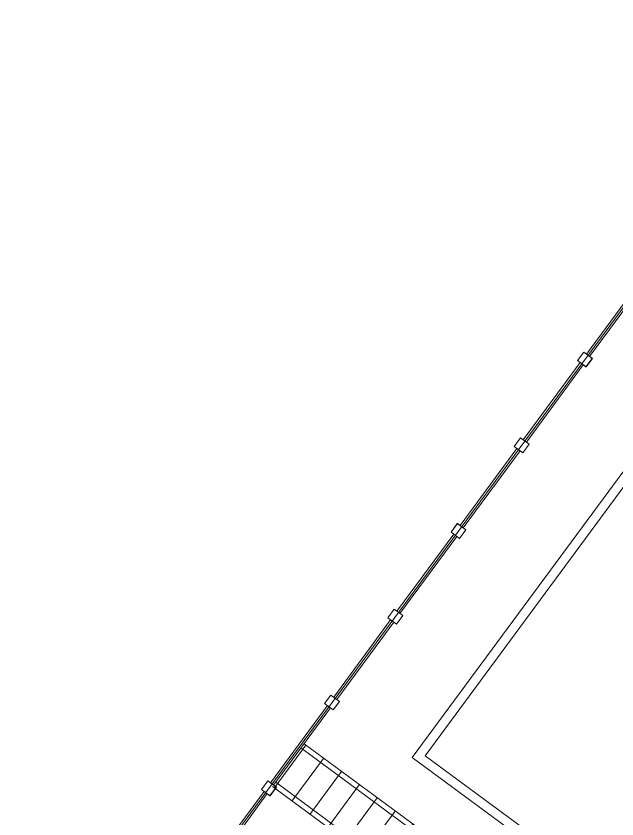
# Model space of a CAD drawing. Header units: metres. Extents: x 432095 to 435012, y 2470938 to 2473256.
# Drawn here: x 433724.84 to 433741.76, y 2471296.7 to 2471319.31 of the extents above; entities that cross this region are included whole.
import ezdxf

# ---------------------------------------------------------------- set-up
doc = ezdxf.new("R2010")
doc.units = ezdxf.units.M
doc.header["$MEASUREMENT"] = 0
doc.layers.add('cong trinh tram 110kv', color=7, linetype='Continuous', lineweight=5)

# ---------------------------------------------------------------- blocks, each defined once
blk = doc.blocks.new('HÀNG RÀO')
at = {"layer": 'cong trinh tram 110kv', "linetype": 'Continuous'}
for p, q in [((5102, 259781), (7802, 259781)), ((5102, 259671), (7802, 259671))]:
    blk.add_line(p, q, dxfattribs=at)
for points in [[(4802, 259876), (5102, 259876), (5102, 259576), (4802, 259576)], [(7802, 259876), (8102, 259876), (8102, 259576), (7802, 259576)]]:
    blk.add_lwpolyline(points, close=True, dxfattribs=at)

msp = doc.modelspace()

# ---------------------------------------------------------------- hatches: boundary and pattern name
at = {"layer": 'cong trinh tram 110kv'}
h = msp.add_hatch(dxfattribs=at)
h.set_pattern_fill('ANSI31', color=256, scale=5000, angle=548.6154, style=0)
h.set_pattern_definition([(53.6154, (433718.1331, 2471245.9448), (-0.503158, 0.370752), [])])
h.paths.add_polyline_path([(433732.943, 2471298.809), (433732.055, 2471297.602), (433738.395, 2471292.937), (433776.296, 2471265.02), (433777.186, 2471266.229)])

# ---------------------------------------------------------------- linework, layer by layer
for p, q in [((433765.726, 2471338.773), (433735.994, 2471298.423)), ((433765.781, 2471338.409), (433736.358, 2471298.478)), ((433732.86, 2471298.695), (433777.093, 2471266.102)), ((433777.182, 2471266.223), (433732.949, 2471298.816)), ((433735.994, 2471298.423), (433768.721, 2471274.309)), ((433736.358, 2471298.478), (433768.883, 2471274.512)), ((433776.381, 2471265.136), (433732.148, 2471297.729)), ((433732.058, 2471297.609), (433776.292, 2471265.015))]:
    msp.add_line(p, q, dxfattribs=at)
msp.add_lwpolyline([(433806.253, 2471309.891), (433763.986, 2471341.032), (433724.837, 2471287.901)], dxfattribs=at)
msp.add_lwpolyline([(433735.725, 2471302.423), (433735.483, 2471302.601), (433735.305, 2471302.36), (433735.547, 2471302.182)], close=True, dxfattribs=at)

# ---------------------------------------------------------------- block references
at = {"layer": 'cong trinh tram 110kv', "xscale": -0.001000000045165598, "yscale": 0.00100000003283925, "zscale": 0.001, "rotation": 233.6153637256497}
for p in [(433528.823, 2471459.721), (433527.044, 2471457.306), (433525.264, 2471454.891), (433523.484, 2471452.476), (433521.705, 2471450.06), (433519.925, 2471447.645), (433518.146, 2471445.23)]:
    msp.add_blockref('HÀNG RÀO', p, dxfattribs=at)

doc.saveas('drawing.dxf')
